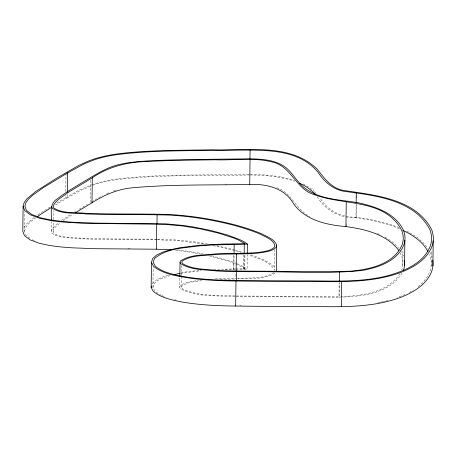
<?xml version="1.0" encoding="UTF-8"?>
<svg xmlns="http://www.w3.org/2000/svg" width="456" height="456" viewBox="0 0 456 456"><rect width="100%" height="100%" fill="white"/><g stroke="black" fill="none" stroke-linecap="round" stroke-linejoin="round"><path stroke-width="0.34" stroke-dasharray="2.28 1.71" d="M29.914 238.3L26.095 235.404L24.578 231.26L24.818 211.801M156.796 239.753C129.988 239.56 103.164 239.89 76.386 238.522C68.286 237.394 58.858 238.385 51.956 233.29L51.283 231.448L51.403 221.719M156.818 239.161C130.097 238.972 103.352 239.303 76.659 237.941C69.055 236.852 60.198 237.855 53.677 233.147L53.061 231.46L53.198 220.339M53.209 219.644L53.318 210.609M56.726 202.966L65.698 197.659L65.721 195.573M65.772 191.4L65.995 173.331M55.421 204.989L67.243 197.961L67.283 194.484M90.442 202.521L90.71 180.28M154.943 291.179L152.948 287.451L153.193 267.296M234.908 296.56C216.874 295.368 196.878 297.443 180.445 288.739L179.721 287.388L179.841 277.658M234.954 295.967C217.472 294.821 198.138 296.833 182.149 288.58L181.505 287.383L181.642 276.262M181.653 275.566L181.773 265.837M213.493 269.41L233.723 268.96L233.894 255.058M224.945 269.65L233.86 269.553L234.036 254.955M235.94 276.325L235.98 272.848M235.855 268.92L243.669 268.772L243.84 254.87M235.883 269.513L243.977 269.359L244.154 254.761M243.669 268.772L244.764 268.687L244.929 254.784M243.977 269.359L247.084 269.12L247.26 254.522M274.86 249.375L274.603 270.226C269.661 260.906 257.515 258.7 248.48 254.853M236.35 295.99L338.996 296.594L339.167 282.697M236.311 296.577L339.139 297.187L339.315 282.589M346.577 226.011L346.606 223.235M399.65 228.844C385.799 222.83 370.859 219.832 355.959 217.814L356.13 203.912M399.137 227.59L386.791 223.292L372.102 219.701L356.581 217.267L356.746 204.06M356.82 197.807L356.854 195.025M402.808 265.255L403.007 248.577M431.125 265.888L431.319 249.905M152.948 287.451L154.065 283.689L158.021 280.292L164.052 277.442L170.789 275.367M179.721 287.388L180.126 286.032C185.187 281.722 192.415 281.569 198.668 280.354M181.505 287.383L181.864 286.191C187.843 281.557 196.103 281.62 203.29 280.457M24.578 231.26C25.593 225.127 31.082 221.337 35.676 217.797M51.283 231.448C52.081 227.47 55.729 224.996 58.699 222.591M53.061 231.46C53.865 227.584 57.433 225.184 60.329 222.836M399.935 273.685C387.058 293.316 360.502 296.104 338.996 296.594M401.97 273.212C389.567 293.265 362.776 296.457 341.23 297.112M23.968 227.333L26.761 223.685L34.61 217.119M418.078 286.681L422.843 282.498L427.078 277.128L429.82 271.571A207.001 69.101 0.7 0 0 429.455 254.397M152.327 283.535L156.448 279.995L162.695 277.043L169.706 274.882M273.845 272.517C263.277 279.517 249.386 277.482 237.32 278.382M275.059 273.058C263.631 280.195 248.93 278.069 236.048 278.998M37.905 214.804L51.009 206.42M61.446 220.51L71.495 213.921M63.053 220.778L73.063 214.212M409.442 292.399L413.518 289.822M73.729 212.507L76.739 210.689M79.144 209.23L87.478 204.271M65.698 197.659L78.5 190.42L91.052 185.011M67.243 197.961L79.994 190.756L92.351 185.427M91.656 201.803L98.057 198.098M98.621 197.779L102.361 195.772M404.985 294.439L397.273 297.614M106.641 193.726L109.725 192.409M91.673 184.788L93.537 184.121A78.158 26.089 0.7 0 1 114.701 179.276C159.23 173.616 204.294 175.549 249.067 174.38M92.961 185.204L94.791 184.549A76.426 25.513 0.7 0 1 115.488 179.812C159.76 174.215 204.556 176.136 249.067 174.973M113.584 191.03L116.542 190.169M378.013 302.704L380.03 302.277M380.709 302.134L382.726 301.707M383.399 301.564L385.423 301.131M386.095 300.988L388.113 300.561M181.015 272.517L200.868 270.163M180.536 273.252L201.33 270.733M215.243 278.895L235.912 278.411M220.368 279.3L235.37 279.004M339.139 297.187L340.529 297.135M233.723 268.96L235.142 268.932M233.86 269.553L235.21 269.524M225.167 184.11L226.552 184.099M127.868 248.503L131.368 248.52M239.97 305.509L241.173 305.526M157.508 239.183C174.243 239.377 190.95 241.053 207.429 243.971M157.474 239.77L180.103 240.905L203.353 243.897M250.469 174.397C265.261 174.682 280.297 175.725 294.416 180.451M249.763 174.961C264.839 175.229 280.172 176.307 294.519 181.277M177.407 249.854L192.261 251.832L202.891 253.821M175.56 250.264L191.52 252.362L200.64 254.026M356.581 217.267C341.926 217.478 327.63 210.894 320.095 198.029M355.959 217.814C339.811 218.082 325.447 210.507 317.159 196.656M213.163 245.681L225.287 248.263L241.327 252.573M174.391 299.729L176.369 300.151M216.788 245.727L234.418 249.848M235.096 250.025L243.156 252.333M211.789 255.799L226.695 259.891L236.63 263.471M209.498 255.947L225.498 260.313L235.273 263.836M251.017 254.893C259.51 258.039 268.647 261.009 275.179 267.569M32.194 239.776L36.052 241.207M237.257 263.722L243.447 266.578L247.084 269.12M235.889 264.081L241.936 266.874L244.764 268.687M161.521 295.363L159.577 294.519L155.456 291.549M162.165 295.642L166.052 297.318M303.154 183.95L310.171 188.06L314.087 191.309M276.798 187.684C289.965 191.885 294.815 206.106 305.36 213.721M406.718 231.192L409.243 232.389M377.454 233.478L381.296 235.302M305.851 214.12L310 216.754M409.824 232.76L417.325 237.559L423.584 242.985L428.173 248.6M385.143 237.131L391.544 241.224L396.674 245.67L398.818 248.292M314.526 191.759L317.159 194.467M430.304 252.618L431.216 254.34A208.791 69.694 0.7 0 1 432.083 256.91M400.533 250.39L403.127 255.286A180.183 60.146 0.7 0 1 403.577 256.534M400.089 252.926L401.371 255.349A178.393 59.548 0.7 0 1 401.685 270.14"/><path stroke-width="0.68" d="M23.108 206.226L24.675 210.524L30.358 214.833L39.735 218.304L50.536 220.573L61.4 221.947L83.722 223.349L156.733 224.187L165.454 224.426L182.696 225.999L200.948 229.003L218.167 233.05L232.503 237.576L238.043 239.805L245.066 243.669L222.323 244.068L199.078 245.282L179.288 247.807L170.652 249.666L163.003 252.025L156.75 254.972L152.635 258.518L151.466 262.434L153.547 266.321C164.194 274.78 178.399 276.193 191.366 278.382C206.163 280.229 221.08 280.907 235.986 281.004C257.23 281.358 278.485 281.352 299.734 281.483C333.746 281.301 369.035 284.333 401.554 272.146C413.877 267.13 426.765 259.624 431.883 246.645A208.791 69.694 0.7 0 0 431.518 229.317C415.08 198.377 374.524 195.236 343.676 190.414C331.7 188.567 324.347 178.342 317.462 169.45C290.575 142.699 247.334 151.033 213.174 149.762C180.439 150.497 147.516 149.79 115.003 154.253A78.158 26.089 0.7 0 0 93.839 159.098L88.247 161.105L78.808 165.403L57.028 177.943L36.024 191.258L27.069 198.668L24.276 202.316L23.108 206.226L22.8 231.243L24.373 235.547L30.05 239.856L39.433 243.322L50.234 245.59L61.093 246.97L72.014 247.819L95.657 248.719L156.425 249.204L170.726 249.842M51.42 220.328C51.568 212.781 49.39 203.268 57.353 198.816C65.043 192.774 73.513 187.826 81.858 182.759C92.311 176.808 102.361 169.786 113.892 166.007C127.224 161.846 141.32 161.293 155.16 160.518C186.772 159.264 218.418 159.252 250.048 158.825C263.072 159.081 277.715 159.931 287.804 169.261C294.257 175.571 298.589 183.905 306.158 189.097C321.423 199.802 340.826 199.682 358.484 202.812C375.596 206.608 395.437 213.174 403.435 230.269A180.183 60.146 0.7 0 1 403.754 245.208C396.845 261.493 378.024 267.586 361.99 270.493C324.188 274.352 286.02 271.166 248.064 271.719C237.605 271.571 227.139 271.548 216.685 270.995C204.715 269.576 191.343 270.248 180.753 263.722L180.029 262.365L180.433 261.014C190.5 254.157 203.923 255.354 215.545 253.872C229.972 253.069 244.456 253.861 258.848 252.379C264.081 251.421 269.946 251.159 274.147 247.5L274.911 245.208C272.642 239.189 265.648 237.074 260.456 234.259C252.419 230.81 244.08 228.154 235.666 225.8C213.784 219.946 191.303 216.309 168.68 215.05C141.143 214.297 113.578 214.964 86.041 213.95C74.921 212.604 62.062 214.599 52.263 208.267L51.591 206.425M67.311 192.403L67.551 172.944L84.742 163.573L95.093 159.532A76.426 25.513 0.7 0 1 115.79 154.795C153.609 149.796 191.896 151.073 229.944 150.161C259.561 150.394 297.506 146.883 318.311 172.653C324.815 182.691 334.835 190.83 347.164 191.725C376.382 195.721 414.475 200.269 429.763 229.379A207.001 69.101 0.7 0 1 430.128 246.553C423.185 263.34 404.694 270.847 388.421 275.544C359.453 283.125 329.295 280.588 299.7 280.89C278.474 280.759 257.247 280.765 236.026 280.411C218.162 280.275 200.241 279.425 182.611 276.393C173.115 274.358 162.917 272.563 155.251 266.161L153.25 262.428L154.373 258.672C166.605 248.013 184.287 248.041 199.574 245.858C215.471 244.325 231.466 244.912 247.391 244.097L247.277 253.131M75.297 212.804L91.987 202.823L92.294 177.806C108.425 166.611 127.862 161.926 147.299 161.538C169.923 160.255 192.592 160.141 215.243 159.799C235.353 160.54 256.283 156.682 275.794 163.054C292.074 169.045 296.856 189.411 313.927 194.53C342.827 205.81 384.767 198.217 401.679 230.326A178.393 59.548 0.7 0 1 401.992 245.123C393.385 264.343 369.805 269.353 350.852 271.172C318.043 272.01 285.205 271.212 252.379 271.166C240.563 271.018 228.741 271.006 216.931 270.414C205.456 269.046 192.649 269.713 182.451 263.557L181.813 262.36L182.166 261.168C191.885 254.722 204.727 255.884 215.876 254.459C230.411 253.656 245.003 254.448 259.498 252.937C265.107 251.929 271.377 251.604 275.874 247.676L276.695 245.214C274.387 239.001 267.205 236.801 261.858 233.911C253.724 230.422 245.282 227.732 236.761 225.35C214.588 219.416 191.805 215.739 168.88 214.462C141.326 213.704 113.743 214.377 86.19 213.362C75.599 212.057 63.378 214.012 53.985 208.124L53.369 206.443L53.985 204.379L55.866 201.922L59.001 199.055L68.902 192.01L92.294 177.806M432.778 260.137A208.791 69.694 0.7 0 1 431.581 271.662C426.457 284.641 413.569 292.153 401.246 297.164C368.762 309.35 333.387 306.335 299.427 306.5C278.177 306.369 256.927 306.381 235.678 306.022C217.558 305.879 199.38 305.007 181.499 301.929C171.684 299.837 161.162 297.962 153.244 291.338L151.158 287.451L151.466 262.434M156.425 249.204L156.733 224.187M156.989 223.771L157.098 214.736M179.858 276.268L180.029 262.365M234.053 253.564L234.167 244.53M235.678 306.022L235.986 281.004M236.14 271.354L236.356 253.981M236.504 280.594L236.613 271.559M244.171 253.371L244.285 244.336M249.956 158.979L250.07 149.944M91.987 202.823C104.509 194.729 118.566 188.784 133.574 187.695C172.18 184.218 211.025 185.29 249.74 184.435L250.042 159.418M276.695 245.214L276.387 270.231L275.977 271.462M339.332 281.204L339.446 272.164M341.401 306.649L341.709 281.626M398.8 250.498C386.585 234.173 365.085 229.225 345.95 226.558L346.252 201.541M356.142 202.521L356.261 192.791M404.575 265.295L404.882 240.278M432.892 265.928L433.2 240.91M151.158 287.451L151.552 286.146M37.329 216.543L52.001 207.064M67.551 172.944L43.611 187.484L32.672 195.276L28.762 198.856L26.02 202.435L24.886 206.237L26.402 210.387L31.852 214.519L40.858 217.848L51.289 220.043L61.868 221.382L72.595 222.22L96.028 223.109L165.659 223.839L183.289 225.452L192.569 226.814L210.792 230.445L227.002 234.868L239.446 239.457L243.749 241.56L247.391 244.097M173.4 274.74L179.869 273.349M249.74 184.435C265.882 183.774 284.082 187.855 292.917 202.732C304.448 220.14 326.467 224.962 345.95 226.558M299.655 183.34C305.708 185.814 311.106 189.759 315.461 194.621M402.762 230.32C412.754 234.954 422.701 241.577 427.95 251.552M404.472 260.285A180.183 60.146 0.7 0 1 403.446 270.231"/></g></svg>
